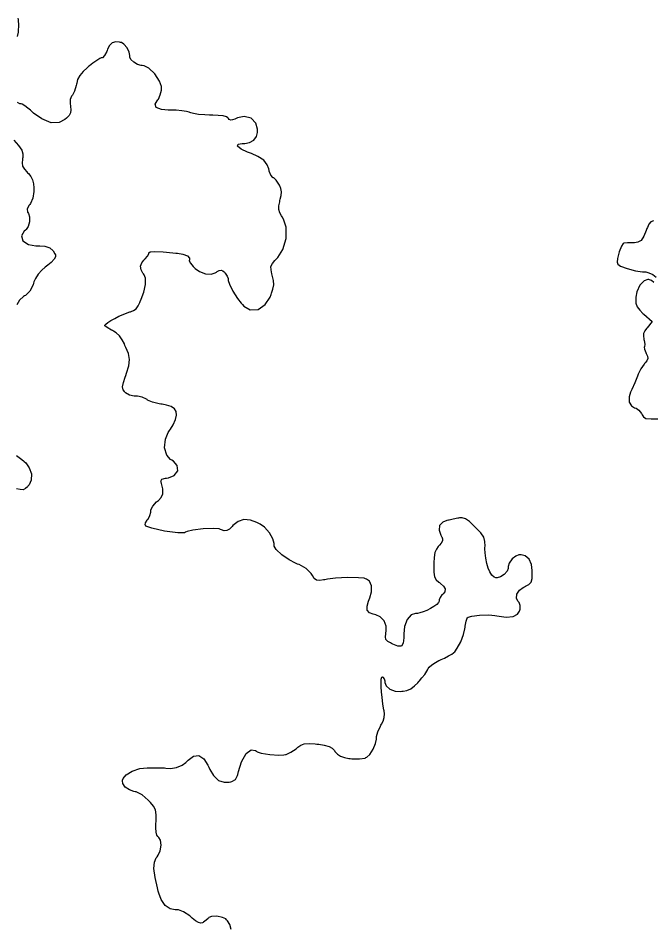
# Model space of a CAD drawing. Extents: x 0 to 24000, y 0 to 24000.
# Drawn here: x 2640 to 3831, y 6531 to 8236 of the extents above; entities that cross this region are included whole.
import ezdxf

# ---------------------------------------------------------------- set-up
doc = ezdxf.new("R2010")
doc.units = 0
doc.layers.add('01B-LandmassTidal', color=7, linetype='Continuous')

msp = doc.modelspace()

# ---------------------------------------------------------------- linework, layer by layer
at = {"layer": '01B-LandmassTidal'}
for points in [[(2639.3, 8202), (2640.7, 8209.9), (2641, 8212), (2641.6, 8223.2), (2641, 8232.9), (2640.7, 8234.2), (2640.1, 8236.5)], [(3040.1, 6526.1), (3037.4, 6535.3), (3033, 6542.1), (3031.2, 6544.1), (3029.8, 6545.7), (3023.8, 6548.5), (3013.2, 6550.7), (3003.2, 6550.3), (2997.8, 6548.2), (2997.1, 6546.9), (2996.8, 6546.4), (2993.3, 6543.1), (2988.3, 6539.7), (2987.3, 6539.1), (2986.4, 6538.6), (2983.2, 6537.7), (2978.6, 6538.7), (2972.8, 6542.3), (2966.8, 6547.1), (2964.9, 6548.9), (2962.4, 6551.2), (2950.6, 6559.2), (2941, 6562.6), (2937.9, 6562.6), (2934.8, 6562.6), (2925.7, 6564.6), (2916, 6571), (2908.5, 6581.9), (2904, 6593.8), (2903, 6597.9), (2901.4, 6604.2), (2897.2, 6623.3), (2894.9, 6640.4), (2896.2, 6652.4), (2899.5, 6660.2), (2901, 6662.5), (2902.7, 6665.2), (2906.4, 6673.7), (2908.6, 6684.3), (2907.5, 6693.3), (2904.4, 6698.6), (2903, 6699.8), (2902.2, 6700.4), (2900.5, 6703.1), (2899.1, 6708.6), (2898.6, 6716.7), (2898.8, 6725.2), (2899, 6728), (2899.2, 6731.3), (2899.4, 6741.3), (2898.2, 6750.2), (2894.2, 6757.6), (2888.5, 6764.3), (2886.5, 6766.4), (2884.4, 6768.9), (2873.1, 6778.5), (2861.9, 6784.1), (2859.8, 6784.5), (2857.1, 6785), (2849.3, 6787.8), (2841.2, 6793.2), (2836.5, 6799.8), (2835.8, 6804.9), (2836.3, 6806.4), (2837.3, 6809.1), (2843, 6816), (2854.1, 6823.3), (2868.8, 6827.9), (2882.1, 6829.5), (2886.5, 6829.5), (2888.9, 6829.5), (2896.3, 6829.5), (2904.9, 6829.5), (2911.4, 6829.4), (2914.3, 6829.3), (2914.7, 6829.1), (2917.6, 6828.6), (2926.4, 6828.2), (2937.5, 6829.9), (2947.7, 6834.2), (2954.7, 6839), (2956.7, 6840.9), (2959.5, 6843.7), (2969.1, 6851), (2979.5, 6852.7), (2988.9, 6845.9), (2996.3, 6834.4), (2998.2, 6830.3), (3000.1, 6826.4), (3006.9, 6815), (3016.2, 6805.8), (3026.8, 6802.1), (3036.4, 6802.5), (3039.4, 6803.3), (3041.2, 6803.7), (3047.9, 6807.7), (3051.9, 6814.8), (3052.3, 6816.6), (3053.6, 6822.6), (3059.3, 6840.4), (3067.9, 6856.2), (3077.4, 6863.3), (3085.4, 6862), (3087.2, 6860.5), (3088.7, 6859.3), (3096.5, 6857.1), (3112.3, 6854.4), (3129.1, 6853.2), (3138.8, 6853.5), (3141.7, 6854.2), (3143, 6854.5), (3151.9, 6858.7), (3161.6, 6865), (3163.3, 6866.4), (3164.9, 6867.9), (3170.3, 6871.8), (3177.1, 6874.5), (3186.4, 6875), (3197.3, 6874.2), (3200.9, 6873.8), (3204.3, 6873.5), (3214.6, 6872), (3223.5, 6869.6), (3229.5, 6865.9), (3233.5, 6861.7), (3234.6, 6860.1), (3235.6, 6858.7), (3239.2, 6854.7), (3244.8, 6851), (3252.5, 6848.5), (3260.5, 6847.1), (3263.2, 6846.8), (3266.5, 6846.4), (3280.7, 6846), (3291.3, 6847.7), (3292.7, 6848.4), (3294.7, 6849.5), (3299.9, 6854.6), (3306.3, 6864.1), (3310.9, 6874.9), (3312.6, 6882.9), (3312.6, 6885.6), (3312.6, 6888.4), (3315.2, 6896.7), (3319.8, 6907.6), (3320.9, 6909.5), (3322, 6911.3), (3324.9, 6917), (3327, 6923.7), (3327.4, 6930.4), (3326.8, 6936.3), (3326.4, 6938.1), (3325.9, 6941), (3324.5, 6949.6), (3323, 6961), (3322, 6971.7), (3321.4, 6981.4), (3321.2, 6989.7), (3321.6, 6995.8), (3322.5, 6999.5), (3323.8, 7000.2), (3324, 7000.1), (3324.6, 6999.7), (3327, 6996.3), (3328.3, 6992.7), (3328.3, 6991.4), (3328.3, 6989.4), (3330.8, 6983.2), (3337.6, 6977), (3347.7, 6973.4), (3357, 6972.7), (3360.1, 6973), (3362.4, 6973.3), (3369.4, 6974.7), (3376.8, 6977.8), (3383.9, 6983), (3389.9, 6989), (3391.8, 6991.1), (3393.4, 6992.7), (3397.8, 6998), (3403.1, 7004.7), (3407.1, 7010.5), (3408.8, 7013.6), (3409.1, 7014.6), (3409.4, 7015.6), (3411.5, 7018.1), (3416.6, 7022.6), (3423.5, 7027.2), (3429.4, 7030.5), (3431.4, 7031.4), (3433.6, 7032.4), (3439.9, 7035.4), (3447.7, 7039.4), (3453.9, 7042.9), (3456.9, 7044.9), (3457.7, 7045.5), (3459.6, 7047.2), (3464.2, 7053.7), (3470.5, 7065.7), (3475.6, 7079.5), (3478.3, 7089.9), (3478.9, 7093.4), (3479.2, 7095.5), (3480.8, 7104.7), (3482.5, 7110.4), (3482.8, 7110.6), (3484.3, 7112), (3491.4, 7114.1), (3506.1, 7116.1), (3523, 7116.4), (3534.7, 7115.4), (3538.5, 7114.6), (3542.7, 7113.7), (3555.8, 7112.1), (3568.7, 7113.1), (3577.2, 7117.6), (3581.1, 7123.4), (3581.6, 7125.5), (3582, 7126.9), (3582.2, 7133.8), (3580.3, 7139.4), (3579.6, 7140), (3578.2, 7141.5), (3575.3, 7147.3), (3575.8, 7155.1), (3580.8, 7162.7), (3587.7, 7167.8), (3590.2, 7169), (3592.3, 7170), (3598.4, 7173.4), (3602.7, 7177.9), (3604.4, 7184.7), (3604.7, 7193.3), (3604.7, 7196.1), (3604.6, 7199.8), (3603.1, 7210.8), (3598.9, 7221.1), (3591.7, 7227.1), (3584.1, 7229), (3581.6, 7229), (3579.6, 7229), (3573.8, 7226.9), (3566.8, 7221.3), (3561.6, 7213.7), (3559.6, 7207.3), (3559.6, 7205.1), (3559.6, 7203.5), (3557.5, 7198.5), (3552.1, 7192.3), (3544.9, 7187.7), (3539.2, 7185.9), (3537.3, 7185.9), (3536.3, 7185.9), (3533.2, 7187.3), (3529.2, 7191), (3525.4, 7196.9), (3522.1, 7204.3), (3519.4, 7213.1), (3517.4, 7222.6), (3516.2, 7232.7), (3516, 7240.2), (3516.1, 7242.7), (3516.2, 7245.6), (3515.9, 7254.2), (3513.8, 7262.5), (3508.1, 7270.5), (3500, 7278.8), (3497.3, 7281.5), (3494.7, 7284.1), (3486.8, 7291.4), (3479.3, 7296.8), (3473.3, 7298.8), (3468.3, 7298.4), (3466.7, 7298), (3465.3, 7297.7), (3456.7, 7295.9), (3448.7, 7294.3), (3447.5, 7294.1), (3444.7, 7293.7), (3436.8, 7290.6), (3431, 7284.3), (3430.3, 7275.2), (3433.1, 7266.3), (3434.6, 7263.5), (3435.1, 7262.6), (3436.3, 7259.3), (3436.1, 7255.4), (3433.9, 7251.2), (3430.6, 7247.2), (3429.5, 7245.9), (3428.2, 7244.5), (3424.9, 7240), (3422.1, 7233.3), (3420.6, 7224), (3420.1, 7213.9), (3420, 7210.6), (3420, 7207.1), (3420.1, 7196.5), (3421.4, 7187.9), (3424.8, 7182.2), (3429.4, 7178.1), (3431, 7176.9), (3432.9, 7175.5), (3438.2, 7170.6), (3441.4, 7165), (3440.7, 7159.8), (3437.5, 7155.6), (3436.1, 7154.5), (3435.3, 7153.9), (3432, 7149.1), (3430.3, 7144.4), (3430.3, 7142.8), (3430.3, 7142), (3429, 7139.8), (3425.5, 7136.1), (3420.4, 7132.2), (3414.1, 7128.4), (3407.3, 7124.9), (3400.3, 7122), (3393.8, 7120), (3389.7, 7119.2), (3388.3, 7119.2), (3385.6, 7119.2), (3377.7, 7116.3), (3369.9, 7108), (3365.2, 7094.7), (3363.6, 7081.1), (3363.6, 7076.5), (3363.6, 7073.3), (3362.9, 7063.6), (3359.7, 7057.5), (3352.7, 7057.5), (3343.4, 7061.3), (3340.5, 7062.8), (3338.7, 7063.7), (3333.6, 7066.6), (3330.1, 7070.3), (3329.2, 7075.2), (3329.9, 7080.9), (3330.3, 7082.8), (3330.8, 7085.8), (3330.5, 7095), (3326.9, 7105.2), (3319.5, 7112.9), (3311.5, 7116.7), (3308.7, 7117.3), (3306.3, 7117.8), (3299.3, 7120.3), (3294.9, 7125.1), (3294.9, 7132.9), (3297.7, 7142.1), (3298.9, 7145.1), (3300.2, 7148.6), (3302.9, 7159.5), (3303, 7171), (3299.4, 7179.5), (3293.9, 7183.7), (3291.9, 7184.3), (3289.2, 7185.2), (3278.7, 7186.1), (3258.4, 7186.3), (3235.8, 7185), (3220.7, 7183.3), (3215.8, 7182.4), (3213.4, 7181.9), (3206.2, 7180.8), (3200.2, 7181.4), (3195.8, 7184.9), (3192.2, 7190.3), (3191.1, 7192.2), (3189.7, 7194.3), (3180.4, 7203.6), (3167.6, 7210.7), (3164.5, 7211.8), (3160.4, 7213.4), (3149, 7219.6), (3134.8, 7229.4), (3124.5, 7239.4), (3120.6, 7245.4), (3120.6, 7247.4), (3120.6, 7250.3), (3118.2, 7258.9), (3111.8, 7270.6), (3102.5, 7280.9), (3094.5, 7286.9), (3091.5, 7288.2), (3087.8, 7289.9), (3076.1, 7293.9), (3063.7, 7295.2), (3053.2, 7291.9), (3045.5, 7286.2), (3043.3, 7283.9), (3041.7, 7282.3), (3036.7, 7277.5), (3031.6, 7274.5), (3026.6, 7274.3), (3021.7, 7275.8), (3020.2, 7276.5), (3017.1, 7277.6), (3006.4, 7278.6), (2987.3, 7278.2), (2968.1, 7275.6), (2957.5, 7273.1), (2954.3, 7271.4), (2952.3, 7270.2), (2939.6, 7270.5), (2915.1, 7273.8), (2891.3, 7279.2), (2880, 7283), (2879.1, 7284.7), (2878.8, 7285.2), (2879.3, 7289.2), (2882.1, 7294.3), (2883, 7295.3), (2883.9, 7296.3), (2887.4, 7302.8), (2889.3, 7308.9), (2889.3, 7311), (2889.3, 7313.3), (2892.7, 7320.2), (2899.6, 7328.4), (2901.4, 7329.8), (2903.3, 7331.4), (2908.3, 7336.8), (2911.6, 7343.8), (2911.5, 7352.9), (2909.4, 7363), (2908.4, 7366.2), (2908.2, 7367.2), (2910, 7370.9), (2916.6, 7373.1), (2918.7, 7373.3), (2922.3, 7373.7), (2933.1, 7378), (2940.1, 7386.6), (2938.9, 7396.9), (2931.8, 7404.9), (2928.9, 7406.6), (2925.9, 7408.3), (2919, 7416.5), (2914.9, 7430.2), (2916.7, 7446), (2922, 7458.6), (2924.5, 7462.3), (2926.4, 7465), (2931.4, 7473.4), (2935.7, 7483), (2937.5, 7491.2), (2936.7, 7497.9), (2933.3, 7503.3), (2927.4, 7507.4), (2918.8, 7510.3), (2910.5, 7511.8), (2907.7, 7512.1), (2905.1, 7512.4), (2892.6, 7515.4), (2883.2, 7519.7), (2882.2, 7520.7), (2881.2, 7521.6), (2873.1, 7525.2), (2864, 7527), (2861, 7527), (2858.1, 7527), (2849.4, 7528.9), (2841.7, 7533.2), (2840.6, 7534.4), (2839.7, 7535.5), (2837.1, 7539.1), (2836.1, 7544.2), (2837.8, 7552.3), (2841, 7562.4), (2842.2, 7565.8), (2843.7, 7570.2), (2847.7, 7583.6), (2849.4, 7595.6), (2847.1, 7606.9), (2842.3, 7618.4), (2840.6, 7622.2), (2839.5, 7624.9), (2835.5, 7632.6), (2830.3, 7640.1), (2824.4, 7645.7), (2819, 7649.1), (2817.1, 7650.1), (2815.2, 7651), (2807.1, 7655.7), (2803, 7658.8), (2803, 7659.9), (2803, 7660.4), (2804.5, 7662.1), (2808.4, 7665.2), (2814.3, 7668.9), (2821.5, 7672.9), (2829.4, 7676.9), (2837.4, 7680.5), (2844.9, 7683.4), (2849.6, 7685), (2851.2, 7685.3), (2852.6, 7685.7), (2856.8, 7687.5), (2861.4, 7691.1), (2865.5, 7696.7), (2868.4, 7702.6), (2869.3, 7704.5), (2871.1, 7708.9), (2875.8, 7722.2), (2879, 7736.8), (2878.9, 7748.2), (2876.8, 7754.6), (2875.5, 7756.3), (2874.2, 7758.1), (2871.2, 7763.9), (2870, 7770.9), (2872.1, 7777.5), (2876, 7782.4), (2877.5, 7783.7), (2878.6, 7784.7), (2883, 7790), (2885.3, 7793.8), (2885.3, 7795.1), (2885.3, 7795.7), (2887.9, 7797.6), (2896.5, 7798.6), (2912.3, 7797.9), (2930.3, 7796.2), (2936.3, 7795.5), (2939.5, 7795.2), (2949.1, 7793.4), (2957.8, 7790.2), (2962, 7786.1), (2962, 7782.3), (2961.4, 7781.4), (2961.2, 7781), (2963.3, 7776.6), (2968.7, 7770.2), (2970, 7768.8), (2972.4, 7766.5), (2980.6, 7760.7), (2991.8, 7756.4), (3002.6, 7756.1), (3010.2, 7758.4), (3012.3, 7759.8), (3013.6, 7760.7), (3017.6, 7762.9), (3021.2, 7763.7), (3024.3, 7762.3), (3027.1, 7759.6), (3028, 7758.7), (3028.9, 7757.7), (3032.5, 7752.1), (3034.3, 7747.6), (3034.3, 7746.1), (3034.3, 7743.8), (3036.8, 7736.9), (3043.2, 7723.9), (3051.8, 7710), (3058.4, 7701.3), (3061, 7698.7), (3063.8, 7695.6), (3075.4, 7689.2), (3090.3, 7689.6), (3104, 7699.2), (3112.8, 7712.6), (3114.7, 7717.5), (3115.7, 7720), (3118.3, 7727.8), (3119.7, 7736), (3119.2, 7744.1), (3117.7, 7751.5), (3117, 7753.9), (3116.4, 7756.5), (3114.7, 7764), (3114.6, 7770.6), (3117.4, 7776.2), (3122.1, 7781.6), (3123.7, 7783.4), (3127.6, 7787.5), (3136.7, 7802.1), (3143.1, 7823.1), (3142.8, 7844.1), (3138.1, 7859.1), (3135.4, 7863.3), (3134.3, 7865.2), (3131.1, 7871.1), (3129.2, 7877.5), (3129.4, 7884.5), (3130.9, 7891.9), (3131.5, 7894.3), (3132.1, 7896.6), (3133.7, 7903.4), (3134.3, 7910.5), (3133.2, 7916.6), (3131.2, 7921.7), (3130.4, 7923.3), (3129.5, 7924.9), (3124.4, 7932.1), (3119.7, 7936.8), (3119, 7937), (3118.2, 7937.4), (3114.5, 7942), (3111.5, 7949.2), (3111.1, 7950.8), (3110.6, 7953.5), (3107.6, 7961.4), (3100.9, 7969.9), (3090.2, 7977), (3078.3, 7982.2), (3074.3, 7983.7), (3070.4, 7985.1), (3058.8, 7990.4), (3051.6, 7996), (3052.8, 7999.9), (3060.4, 8001.3), (3062.9, 8001.3), (3065.7, 8001.3), (3074, 8002.9), (3082.2, 8007.4), (3087.4, 8014.6), (3089.2, 8021.7), (3089.2, 8024.1), (3089.2, 8027.9), (3086, 8039.3), (3077.3, 8048.8), (3064.2, 8051.7), (3051.8, 8049.3), (3048, 8047.6), (3046.7, 8047), (3042.6, 8045.5), (3039, 8044.9), (3036.4, 8046.1), (3034.7, 8048.1), (3034.3, 8048.8), (3033.7, 8049.6), (3031, 8051.3), (3024.9, 8053), (3015.4, 8054), (3005.5, 8054.2), (3002.2, 8054.2), (2999.2, 8054.3), (2990.2, 8054.8), (2978.7, 8055.9), (2969, 8057.5), (2964, 8058.7), (2962.6, 8059.3), (2961.1, 8060), (2956.2, 8061.3), (2947.3, 8062.7), (2936.9, 8063.7), (2928.8, 8064), (2926.1, 8064), (2921.8, 8064), (2909, 8065.2), (2899.5, 8068.8), (2897.4, 8074.8), (2900.9, 8081.4), (2902.6, 8083.3), (2903.5, 8084.2), (2907, 8092.4), (2908.9, 8101.4), (2908.9, 8104.4), (2908.9, 8107.9), (2905.5, 8118.3), (2897, 8131.9), (2885.5, 8142.4), (2876.4, 8147.2), (2873.2, 8147.6), (2871, 8147.8), (2864.4, 8149.7), (2857, 8153.6), (2851.9, 8158.8), (2850, 8163), (2850, 8164.4), (2850, 8166.5), (2848.5, 8172.8), (2844.5, 8181), (2838.8, 8187.6), (2834.1, 8190.7), (2832.4, 8191), (2830.2, 8191.6), (2823.5, 8192.3), (2816.8, 8190.3), (2811.6, 8185), (2808.2, 8178.2), (2807.3, 8175.8), (2806.6, 8173.9), (2802.4, 8166.1), (2798.4, 8162.1), (2797.1, 8162.1), (2796.2, 8162.1), (2793.6, 8160.8), (2787.7, 8157.2), (2780.2, 8152), (2774, 8147.2), (2772, 8145.6), (2769.5, 8143.3), (2762.1, 8136.4), (2755.7, 8128.8), (2751.9, 8121.3), (2750.1, 8114.5), (2749.7, 8112.3), (2749.4, 8110), (2746.3, 8099.2), (2742.2, 8091.7), (2741.5, 8091.1), (2740.5, 8090.2), (2737.8, 8084), (2737.9, 8074.8), (2738.3, 8072.3), (2738.6, 8070.4), (2739.1, 8064.6), (2738.4, 8058.9), (2735.8, 8054), (2732.2, 8050), (2730.9, 8048.8), (2728.1, 8046.1), (2717.4, 8040.6), (2702.2, 8040.2), (2684.7, 8047.5), (2669.3, 8058.4), (2664.6, 8062.5), (2663.2, 8063.8), (2658.6, 8067.7), (2652.9, 8072), (2648.1, 8074.8), (2645.8, 8075.8), (2645, 8075.8), (2643.6, 8075.8), (2639.2, 8077.9)], [(2632.3, 8007.2), (2641.1, 7997.5), (2647.2, 7988.8), (2649.2, 7981.6), (2648.9, 7975.2), (2648.6, 7973.1), (2648.2, 7971.1), (2647.8, 7965.1), (2648.7, 7958.9), (2651.9, 7953.1), (2656.4, 7948), (2658, 7946.4), (2659.5, 7944.8), (2663.9, 7939.5), (2667.5, 7933), (2669.3, 7925.5), (2669.7, 7918), (2669.7, 7915.5), (2669.7, 7911.3), (2667.9, 7898.8), (2663.5, 7888.5), (2662.3, 7886.9), (2661, 7885.3), (2657.4, 7878.3), (2657.7, 7872.5), (2658.4, 7871.6), (2659.5, 7869.8), (2661.3, 7863.5), (2661.5, 7854.3), (2659, 7845.6), (2655.6, 7840), (2654, 7838.6), (2651.7, 7836.5), (2646.8, 7827.8), (2648.9, 7818.5), (2659.7, 7811.9), (2673.4, 7809.3), (2678, 7809.2), (2681, 7809.2), (2690.2, 7808.2), (2699.5, 7805.2), (2706, 7800), (2709.4, 7794.4), (2710.1, 7792.4), (2710.4, 7791.5), (2710.3, 7788.6), (2707.7, 7783.9), (2702.3, 7778.1), (2695.8, 7772.6), (2693.6, 7770.8), (2691.2, 7769), (2684.4, 7763.2), (2677.7, 7755.7), (2672.8, 7747.8), (2670, 7741.3), (2669.3, 7739.1), (2668.3, 7736), (2662.2, 7724.2), (2654, 7716.2), (2652.1, 7715.1), (2650.3, 7714.2), (2642.9, 7707.2), (2638.1, 7698.3)], [(3832.4, 7855.8), (3827.3, 7853.9), (3823.6, 7849.5), (3820.7, 7843.7), (3819.9, 7841.8), (3818.5, 7838.2), (3813.9, 7827.4), (3808.8, 7819.3), (3802.9, 7815.7), (3796.6, 7814.8), (3794.4, 7814.7), (3791.8, 7814.7), (3783.7, 7814.5), (3777.4, 7814), (3776.8, 7813.9), (3775.4, 7813.7), (3772.2, 7808.7), (3767.6, 7797.6), (3764.6, 7785.4), (3764, 7778.2), (3764.7, 7776.3), (3765.3, 7774.7), (3770.6, 7771.2), (3782.6, 7766.3), (3798.4, 7762.5), (3811.3, 7760.5), (3815.6, 7760.2), (3817.6, 7760.1), (3823.3, 7758.7), (3830.7, 7755.3), (3837.3, 7750.5)], [(3832.9, 7740.4), (3828.7, 7744), (3824.8, 7745.5), (3823.5, 7745.7), (3821.4, 7746), (3814.8, 7743.3), (3806.8, 7735), (3801, 7722.9), (3798.8, 7712.7), (3798.8, 7709.3), (3798.8, 7707.3), (3799.4, 7701.3), (3801.7, 7694.7), (3806.3, 7688.2), (3812, 7682.4), (3814.1, 7680.6), (3829.7, 7666.9), (3820.3, 7655.5), (3819.1, 7654.1), (3815.9, 7649.6), (3813.5, 7644.5), (3813.2, 7639.4), (3814, 7634.7), (3814.4, 7633.2), (3814.8, 7631.6), (3816, 7624.4), (3815.6, 7619.8), (3815.2, 7619.5), (3814.9, 7619.2), (3815.3, 7615), (3817.7, 7608.7), (3818.4, 7607.3), (3819.1, 7606), (3820.9, 7601.9), (3821.4, 7597.7), (3819.7, 7593.5), (3816.7, 7589.7), (3815.6, 7588.5), (3814.5, 7587.3), (3808.5, 7578.3), (3803.4, 7568), (3802.7, 7566.2), (3802, 7564.3), (3797, 7552), (3791.5, 7539.2), (3790.5, 7537.2), (3789.2, 7534.4), (3786.7, 7525.5), (3786.8, 7515.9), (3790.9, 7508.9), (3796.7, 7505.2), (3798.8, 7504.6), (3799.7, 7504.3), (3805, 7500.4), (3809.5, 7494.5), (3810.1, 7493.2), (3810.7, 7491.9), (3813.2, 7488), (3818.1, 7485.2), (3827.7, 7484.2), (3840.4, 7484.2)], [(2637.2, 7415.5), (2644.9, 7410), (2650.1, 7405.8), (2651.7, 7404.2), (2654.4, 7401.7), (2661.2, 7392.7), (2665.6, 7381), (2664.8, 7369.4), (2660.7, 7360.5), (2658.7, 7358), (2657.7, 7356.8), (2654.3, 7353.4), (2649.9, 7351.4), (2644.1, 7351.5), (2637.4, 7352.8)]]:
    msp.add_lwpolyline(points, dxfattribs=at)

doc.saveas('drawing.dxf')
